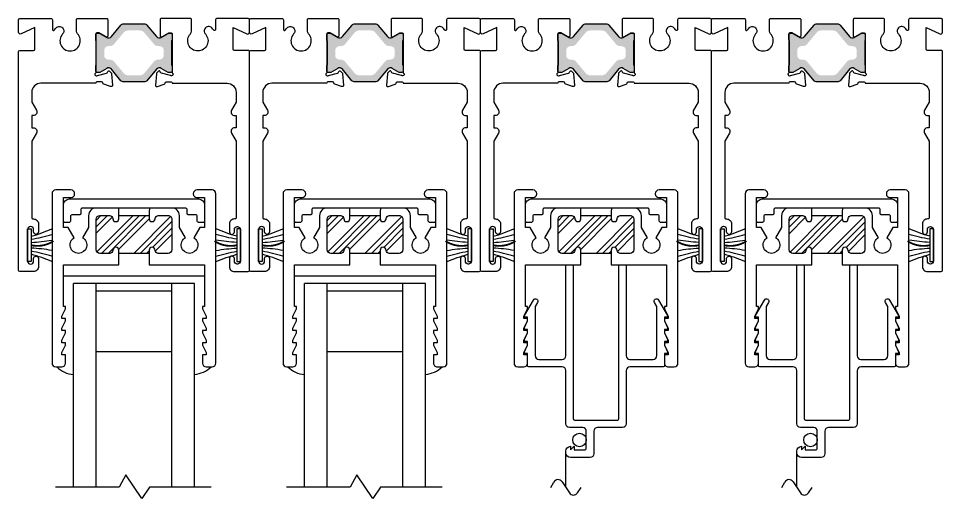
# Model space of a CAD drawing. Extents: x -13.5 to 40.2, y -9.9 to 28.
# Drawn here: x -11.26 to -3.62, y 17.75 to 21.71 of the extents above; entities that cross this region are included whole.
import ezdxf

# ---------------------------------------------------------------- set-up
doc = ezdxf.new("R2010")
doc.units = 0
doc.header["$LTSCALE"] = 0.25
doc.header["$MEASUREMENT"] = 0
doc.layers.get('0').update_dxf_attribs({"linetype": 'CONTINUOUS'})
for name, color, linetype in [('ELEV_FRAME', 1, 'CONTINUOUS'), ('GEOMETRY', 7, 'CONTINUOUS'), ('GLASS-VINYL', 7, 'CONTINUOUS'), ('SASH', 5, 'CONTINUOUS'), ('SEAL', 7, 'CONTINUOUS'), ('VENT', 5, 'CONTINUOUS')]:
    doc.layers.add(name, color=color, linetype=linetype)
doc.styles.get("Standard").update_dxf_attribs({"font": 'simplex.shx'})

# ---------------------------------------------------------------- blocks, each defined once
blk = doc.blocks.new('RALE-SREADER')
at = {"layer": 'GEOMETRY', "color": 1}
blk.add_lwpolyline([(0.1350000000000016, -0.08000000000000185), (0.0699999437849872, -0.08000000000000185, 0.414213562373095), (0.05999994378498741, -0.09000000000000341), (0.05999994378498741, -0.1330000000000027, -0.414213562373095), (0.04999994378498762, -0.1430000000000042), (0.009999999999999787, -0.1430000000000042, -0.414213562373095), (0, -0.1330000000000027), (0, 0, -0.414213562373095), (0.05000000000000071, 0.05000000000000071), (1.115999999999996, 0.05000000000000071, -0.414213562373095), (1.165999999999997, 0), (1.165999999999997, -0.1330000000000027, -0.414213562373095), (1.155999999999997, -0.1430000000000042), (1.116000056215002, -0.1430000000000042, -0.414213562373095), (1.106000056215002, -0.1330000000000027), (1.106000056215002, -0.09000000000000341, 0.414213562373095), (1.096000056215003, -0.08000000000000185), (1.030999999999993, -0.08000000000000185, -0.414213562373095), (1.020999999999994, -0.07000000000000028), (1.020999999999994, -0.03499999999999659, 0.414213562373095), (1.010999999999994, -0.02499999999999858), (0.1549999999999994, -0.02499999999999858, 0.414213562373114), (0.1449999999999996, -0.03499999999999659), (0.1450000000000014, -0.07000000000000028, -0.4142135623731137)], format="xyb", close=True, dxfattribs=at)
blk = doc.blocks.new('3075 TOP RAIL')
h = blk.add_hatch()
h.set_pattern_fill('ANSI34', scale=0.3, style=0)
h.set_pattern_definition([(45, (-1.251662558961418, -5.860402020932271), (-0.1590990257669732, 0.1590990257669732), []), (45, (-1.198629550461418, -5.860402020932271), (-0.1590990257669732, 0.1590990257669732), []), (45, (-1.145596541661418, -5.860402020932271), (-0.1590990257669732, 0.1590990257669732), []), (45, (-1.092563533161418, -5.860402020932271), (-0.1590990257669732, 0.1590990257669732), [])])
h.paths.add_polyline_path([(-0.1250000000000089, 0.3119999999999941), (-0.1250000000000089, 0.2859999999999969, -0.4142135623731111), (-0.1489999999999956, 0.261999999999996), (-0.1510000000000051, 0.261999999999996, -0.4142135623730841), (-0.175000000000006, 0.2859999999999969), (-0.175000000000006, 0.2869999999999875, 0.414213562373095), (-0.2000000000000117, 0.3119999999999932), (-0.2820000000000054, 0.3119999999999932, 0.414213562373095), (-0.3130000000000113, 0.2810000000000015), (-0.3130000000000113, 0.03100000000000147, 0.4142135623730826), (-0.2820000000000054, -4.440892098500626e-15), (-0.2000000000000117, -4.440892098500626e-15, 0.4142135623732927), (-0.174999999999935, 0.02500000000001901, -0.4142135623728921), (-0.1499999999999435, 0.04999999999999272), (-0.1489999999999956, 0.04999999999999272, -0.4142135623730841), (-0.1250000000000089, 0.02599999999999181), (-0.1250000000000058, 0), (0.1249999999999911, 0), (0.1249999999999911, 0.02599999999999181, -0.414213562373095), (0.148999999999992, 0.04999999999999272), (0.1499999999999257, 0.04999999999999272, -0.4142135623732928), (0.1749999999999883, 0.02499999999998437, 0.4142135623728765), (0.199999999999994, -4.440892098500626e-15), (0.2819999999999876, -4.440892098500626e-15, 0.4142135623730866), (0.3129999999999935, 0.03100000000000147), (0.3129999999999935, 0.2810000000000015, 0.4142135623730951), (0.2819999999999876, 0.3119999999999932), (0.199999999999994, 0.3119999999999932, 0.4142135623730951), (0.1749999999999883, 0.2870000000000017), (0.1749999999999883, 0.2859999999999969, -0.414213562373095), (0.1509999999999874, 0.261999999999996), (0.148999999999992, 0.261999999999996, -0.4142135623731057), (0.1249999999999911, 0.2859999999999969), (0.1249999999999911, 0.3119999999999941)])
at = {"color": 7}
for p, q in [((-0.1250000000000053, 0.3119999999999941), (0.1249999999999956, 0.3119999999999941)), ((0.1249999999999982, 0), (-0.1249999999999982, 0))]:
    blk.add_line(p, q, dxfattribs=at)
for points in [[(-0.1489999999999956, 0.04999999999999272), (-0.1499999999999435, 0.04999999999999272, 0.4142135623731003), (-0.174999999999935, 0.02500000000000124, -0.4142135623730846), (-0.2000000000000117, -4.440892098500626e-15), (-0.2820000000000054, -4.440892098500626e-15, -0.4142135623730825), (-0.3130000000000113, 0.03100000000000147), (-0.3130000000000113, 0.2810000000000015, -0.414213562373095), (-0.2820000000000054, 0.3119999999999932), (-0.2000000000000117, 0.3119999999999932, -0.414213562373095), (-0.175000000000006, 0.2869999999999875), (-0.175000000000006, 0.2859999999999969, 0.4142135623730841), (-0.1510000000000051, 0.261999999999996), (-0.1489999999999956, 0.261999999999996, 0.4142135623731111), (-0.1250000000000089, 0.2859999999999969), (-0.1250000000000089, 0.3429999999999849), (-0.1260436310120898, 0.3739999999999908), (-0.1560000000000006, 0.3739999999999908), (-0.3130000000000113, 0.3739999999999908, 0.4142135623730971), (-0.3750000000000089, 0.3119999999999932), (-0.3750000000000089, 0.2144922678357757), (-0.4245000000000037, 0.1287557528611059, -3.732050807568894), (-0.4935000000000063, 0.1287557528611059), (-0.543000000000001, 0.2144922678357757), (-0.5830000000000073, 0.2144922678357757), (-0.5830000000000073, 0.4609999999999799), (-0.5190000000000001, 0.4609999999999799, 0.414213562373095), (-0.4900000000000038, 0.4899999999999762), (-0.4900000000000038, 0.4919999999999858, 0.4142135623730992), (-0.5210000000000097, 0.5229999999999917), (-0.6460000000000097, 0.5229999999999917, 0.4142135623730909), (-0.6770000000000156, 0.4919999999999858), (-0.6770000000000156, -0.9060000000000104, 0.4142135623730909), (-0.6460000000000097, -0.9370000000000163), (-0.5959999999999983, -0.9370000000000163, 0.4142135623730992), (-0.5650000000000066, -0.9060000000000104), (-0.5650000000000066, -0.8370000000000077), (-0.5950000000000077, -0.8370000000000077), (-0.5950000000000077, -0.8170000000000117), (-0.5650000000000066, -0.7570000000000094), (-0.5650000000000066, -0.7369999999999992), (-0.5950000000000077, -0.7369999999999992), (-0.5950000000000077, -0.7170000000000174), (-0.5650000000000066, -0.6570000000000151), (-0.5650000000000066, -0.6370000000000049), (-0.5950000000000077, -0.6370000000000049), (-0.5950000000000077, -0.6170000000000089), (-0.5650000000000066, -0.5570000000000208), (-0.5650000000000066, -0.5370000000000106), (-0.5950000000000077, -0.5370000000000106), (-0.5950000000000077, -0.5170000000000146), (-0.5650000000000066, -0.4570000000000123), (-0.5650000000000066, -0.4370000000000163), (-0.5830000000000073, -0.4370000000000163), (-0.5830000000000073, -0.09400000000001274), (-0.1249999999999947, -0.09400000000001274), (-0.1250000000000089, 0.02599999999999181, 0.4142135623730841)], [(0.5829999999999895, -0.4370000000000163), (0.565000000000003, -0.4370000000000163), (0.565000000000003, -0.4570000000000123), (0.59499999999999, -0.5170000000000146), (0.59499999999999, -0.5370000000000106), (0.565000000000003, -0.5370000000000106), (0.565000000000003, -0.5570000000000208), (0.59499999999999, -0.6170000000000089), (0.59499999999999, -0.6370000000000049), (0.565000000000003, -0.6370000000000049), (0.565000000000003, -0.6570000000000151), (0.59499999999999, -0.7170000000000174), (0.59499999999999, -0.7369999999999992), (0.565000000000003, -0.7369999999999992), (0.565000000000003, -0.7570000000000094), (0.59499999999999, -0.8170000000000117), (0.59499999999999, -0.8370000000000077), (0.565000000000003, -0.8370000000000077), (0.565000000000003, -0.9060000000000104, 0.4142135623731035), (0.5959999999999948, -0.9370000000000163), (0.6459999999999919, -0.9370000000000163, 0.414213562373095), (0.6769999999999978, -0.9060000000000104), (0.6769999999999978, 0.4919999999999858, 0.414213562373095), (0.6459999999999919, 0.5229999999999917), (0.5209999999999919, 0.5229999999999917, 0.414213562373095), (0.489999999999986, 0.4919999999999858), (0.489999999999986, 0.4899999999999762, 0.414213562373095), (0.5189999999999966, 0.4609999999999799), (0.5830000000000037, 0.4609999999999799), (0.5830000000000037, 0.2144922678357615), (0.5429999999999833, 0.2144922678357615), (0.4934999999999885, 0.1287557528611059, -3.732050807568821), (0.4245000000000001, 0.1287557528611059), (0.3749999999999911, 0.2144922678357615), (0.3750000000000053, 0.3119999999999932, 0.414213562373095), (0.3129999999999935, 0.3739999999999908), (0.1559999999999828, 0.3739999999999908), (0.1269563689878961, 0.3739999999999908), (0.1249999999999911, 0.3429999999999849), (0.1249999999999911, 0.2859999999999969, 0.4142135623731058), (0.148999999999992, 0.261999999999996), (0.1509999999999874, 0.261999999999996, 0.414213562373095), (0.1749999999999883, 0.2859999999999969), (0.1749999999999883, 0.2870000000000017, -0.4142135623730951), (0.199999999999994, 0.3119999999999932), (0.2819999999999876, 0.3119999999999932, -0.414213562373095), (0.3129999999999935, 0.2810000000000015), (0.3129999999999935, 0.03100000000000147, -0.4142135623730867), (0.2819999999999876, -4.440892098500626e-15), (0.199999999999994, -4.440892098500626e-15, -0.4142135623730741), (0.1749999999999883, 0.02500000000000124, 0.414213562373095), (0.1499999999999257, 0.04999999999999272), (0.148999999999992, 0.04999999999999272, 0.414213562373095), (0.1249999999999911, 0.02599999999999181), (0.1249999999999911, -0.09400000000001274), (0.5829999999999895, -0.09400000000001274)]]:
    blk.add_lwpolyline(points, format="xyb", close=True)
blk.add_blockref('RALE-SREADER', (-0.5830000000000014, 0.3989999999999894))
blk = doc.blocks.new('3700-HEAD')
h = blk.add_hatch(color=7)
h.dxf.hatch_style = 1
h.paths.add_polyline_path([(1.061323822707466, 2.023597012678121, 0.2216939749053061), (1.038181697357621, 2.034388326019556), (0.8698183026422341, 2.034388326033383, 0.2216939749477652), (0.8466761772876888, 2.023597012692103), (0.7671756660738587, 1.928852497345824, -0.3639701495044677), (0.7289284971606492, 1.922108587029352), (0.671135002898609, 1.95547585547515, 0.1316530883047572), (0.665193685764665, 1.957067833998241), (0.6509259952622444, 1.957067842606301, 0.4142135623734786), (0.6390402913835396, 1.945182138727604), (0.639040300709304, 1.902186165045539, 0.2361684266067066), (0.6430047285520786, 1.894253535861441), (0.6430047285521212, 1.694340671317565, 0.2360679758690442), (0.639040299991585, 1.68641181413525), (0.6390403319993283, 1.643425343938928, 0.4148935497402233), (0.6509228864571953, 1.631515177256421), (0.6651936857648179, 1.631515177256336, 0.1316530883072195), (0.6711350028987858, 1.63310715577942), (0.7289284971605714, 1.666474424225281, -0.3639701495044445), (0.7671756660737955, 1.659730513908914), (0.8466667827400511, 1.564997194489378, 0.2216939749481582), (0.8698089081001172, 1.554205881145624), (1.038191091903486, 1.554205881160176, 0.2216939749024542), (1.061333217252915, 1.564997194501385), (1.140824333909341, 1.659730513908935, -0.3639701495039926), (1.179071502822537, 1.666474424225272), (1.236864997084335, 1.633107155779419, 0.1316530883071739), (1.242806314218301, 1.631515177256336), (1.25707711352592, 1.631515177256421, 0.4142135623712521), (1.26895969999152, 1.643397763722088), (1.26895969925598, 1.686407995726146, 0.2361696624906552), (1.264995271430998, 1.694340671317565), (1.26499527143104, 1.894253535861441, 0.2360679758693688), (1.268959699991598, 1.902182393043775), (1.268959671265475, 1.945152348077763, 0.4149478693164335), (1.257074004720864, 1.957067842606301), (1.2428063070494, 1.957067833998239, 0.1316529348603328), (1.236864997084471, 1.955475855475128), (1.179071502822509, 1.922108587029087, -0.3639701495061961), (1.140824333909447, 1.928852497345507)])
h.paths.add_polyline_path([(1.038444306955399, 1.962400445695025), (1.11881749071998, 1.866614573143527, 0.2216957980130405), (1.155005399299135, 1.849739778885586), (1.164129147798731, 1.849739778885543, -0.4183011198049396), (1.200126360585996, 1.814240745641161), (1.200126360585989, 1.774353461537878, -0.4101377853229674), (1.165118612382249, 1.738854428293468), (1.155005399299135, 1.738854428293421, 0.2216957980129486), (1.11881749071999, 1.721979634035492), (1.038444306955409, 1.626193761483995, -0.2216957979907951), (1.00225639838026, 1.609318967226053), (0.9057436007276616, 1.609318967217868, -0.2216957994918876), (0.8695556919758606, 1.626193761676759), (0.7891825094485665, 1.72197963383441, 0.2216957994703745), (0.7529946007006956, 1.738854428293421), (0.74387091065344, 1.738854428293463, -0.4183016036190713), (0.7078736393971274, 1.774353460722939), (0.7078736393971276, 1.814240746456031, -0.410137763308783), (0.7428813849250437, 1.849739779663157), (0.7529945970683684, 1.849739778885586, 0.2216958196371139), (0.7891825094484669, 1.866614573344478), (0.8695556919758711, 1.96240044550226, -0.2216957994916689), (0.9057436007276386, 1.979275239961139), (1.002256398380237, 1.979275239952954, -0.2216957979908316)], flags=16)
for points in [[(0.1099999999999852, 1.387784609690833), (0.1479807621135194, 1.321999999999996, -0.5773502691896187), (0.1219999999999857, 1.277000000000008), (0.1099999999999852, 1.277000000000008), (0.1099999999999852, 1.177000000000014), (0.1219999999999857, 1.177000000000014, -0.5773502691896415), (0.1479807621135194, 1.131999999999998), (0.1099999999999852, 1.066215390309161), (0.1099999999999852, 0.4340000000000117, 0.4142135623733031), (0.1199999999999761, 0.4240000000000137), (0.1249999999999716, 0.4240000000000137, -0.4142135623734072), (0.1649999999999778, 0.3840000000000146), (0.1649999999999778, 0.3170000000000073, -0.414213562373095), (0.1449999999999818, 0.2970000000000113), (0.1444999999999794, 0.2970000000000113, -0.414213562373095), (0.1249999999999858, 0.3165000000000049), (0.1249999999999716, 0.3375000000000128, 0.4142135623728402), (0.1004999999999825, 0.362000000000009), (0.09949999999997772, 0.3620000000000161, 0.4142135623729252), (0.07499999999998863, 0.3375000000000057), (0.07499999999998863, 0.07650000000001, 0.4142135623729252), (0.09949999999997772, 0.05200000000000671), (0.1004999999999825, 0.05200000000001381, 0.4142135623729252), (0.1249999999999716, 0.07650000000001), (0.1249999999999716, 0.0975000000000179, -0.4142135623732017), (0.1444999999999794, 0.1170000000000044), (0.1454999999999842, 0.1170000000000258, -0.4142135623727748), (0.1649999999999636, 0.0975000000000108), (0.1649999999999778, 0.03000000000000824, -0.4142135623731991), (0.1249999999999716, -0.0099999999999838), (0.009999999999990905, -0.0099999999999838, -0.4142135623726788), (0, 0), (-2.842170943040401e-14, 1.805000000000021, -0.414213562373095), (0.009999999999976694, 1.814999999999998), (0.1249999999999716, 1.815000000000012, 0.4142135623726788), (0.1349999999999625, 1.825000000000031), (0.1349999999999767, 2.003000000000029), (0.02267276954174235, 1.951457849311666, -0.5466243487296897), (-1.4210854715202e-14, 1.966000000000022), (-2.842170943040401e-14, 2.068000000000026, -0.4142135623728869), (0.00999999999995893, 2.078000000000017), (0.2696105213601463, 2.078000000000003, -0.4142135623737194), (0.2796105213601514, 2.067999999999998), (0.2796105213601514, 1.98953418700863, 0.7339412723535294), (0.2978126321386263, 1.983813577008092, -0.03403474851669917), (0.3111879232939394, 2.000453448331555, -0.5057320743497256), (0.3688254908899715, 1.994043740433881), (0.3693494192751494, 1.993136269851206, -0.3275382217185182), (0.3646964847253251, 1.950795388895827, 0.652777520668035), (0.426585771360191, 1.810000000000045, 0.6600274602027022), (0.4873113362390065, 1.952037968349613, -0.1930386204602389), (0.478999037981449, 1.972765814188746), (0.478999037981449, 2.068000000000008, -0.4142135623731341), (0.4889990379814506, 2.078000000000008), (0.7273387152418813, 2.078000000000003, -0.4142135623735113), (0.7373387152418793, 2.067999999999989), (0.737338715241652, 1.932502119615666, -0.5855240683165699), (0.7253633531343304, 1.925781859821829), (0.6655931390299124, 1.959265754330705, 0.1378721067450506), (0.6594400428837481, 1.960995311654974), (0.6507324371330334, 1.960995311655187, 0.4142135623732712), (0.638922490118393, 1.949185364640348), (0.6389224901184924, 1.635655061886915, -0.2134217652852489), (0.6349858411131528, 1.626852447107687, 0.6885002580720195), (0.6428591391229794, 1.606239885314388), (0.6491776281125432, 1.606239885314174, 0.06554346281316337), (0.6522342673213508, 1.60664229950067), (0.7280610674315575, 1.626960029354713, 0.2679491924334644), (0.7364119610508943, 1.635310922974675), (0.7376069913660395, 1.639770836826422, -0.577350269187636), (0.7507792756648719, 1.643300339766704), (0.765098957401154, 1.628980658030677, -0.1763269807095989), (0.7685130703828555, 1.621659069114465), (0.7766602648774814, 1.528536209919572, -0.548618786623735), (0.7608560185060789, 1.516409185153627), (0.7053164651803634, 1.536623929389002, -0.2637246696262264), (0.6977589915646298, 1.545487575343294, 0.3595082375527455), (0.6861622781778216, 1.555063448250385), (0.6507324371330334, 1.555063448250614, 0.4142135623732713), (0.6389224901181656, 1.543253501235775), (0.1849999999999739, 1.543253501235704, 0.4142135623731504), (0.1099999999999994, 1.468253501235772), (0.1099999999999994, 1.388038110926594)], [(1.797999999999988, 1.387784609690833), (1.760019237886453, 1.321999999999996, 0.5773502691896187), (1.785999999999987, 1.277000000000008), (1.797999999999988, 1.277000000000008), (1.797999999999988, 1.177000000000014), (1.785999999999987, 1.177000000000014, 0.5773502691896415), (1.760019237886453, 1.131999999999998), (1.797999999999988, 1.066215390309161), (1.797999999999988, 0.4340000000000117, -0.4142135623733031), (1.787999999999997, 0.4240000000000137), (1.783000000000001, 0.4240000000000137, 0.4142135623734072), (1.742999999999995, 0.3840000000000146), (1.742999999999995, 0.3170000000000073, 0.414213562373095), (1.762999999999991, 0.2970000000000113), (1.763499999999993, 0.2970000000000113, 0.414213562373095), (1.782999999999987, 0.3165000000000049), (1.783000000000001, 0.3375000000000128, -0.4142135623728402), (1.80749999999999, 0.362000000000009), (1.808499999999995, 0.3620000000000161, -0.4142135623729252), (1.832999999999984, 0.3375000000000057), (1.832999999999984, 0.07650000000001, -0.4142135623729252), (1.808499999999995, 0.05200000000000671), (1.80749999999999, 0.05200000000001381, -0.4142135623729252), (1.783000000000001, 0.07650000000001), (1.783000000000001, 0.0975000000000179, 0.4142135623732017), (1.763499999999993, 0.1170000000000044), (1.762499999999989, 0.1170000000000258, 0.4142135623727748), (1.743000000000009, 0.0975000000000108), (1.742999999999995, 0.03000000000000824, 0.4142135623731991), (1.783000000000001, -0.0099999999999838), (1.897999999999982, -0.0099999999999838, 0.4142135623726788), (1.907999999999973, 0), (1.908000000000001, 1.805000000000021, 0.414213562373095), (1.897999999999996, 1.814999999999998), (1.783000000000001, 1.815000000000012, -0.4142135623726788), (1.77300000000001, 1.825000000000031), (1.772999999999996, 2.003000000000029), (1.88532723045823, 1.951457849311666, 0.5466243487296897), (1.907999999999987, 1.966000000000022), (1.908000000000001, 2.068000000000026, 0.4142135623728869), (1.898000000000014, 2.078000000000017), (1.638389478639827, 2.078000000000003, 0.4142135623737194), (1.628389478639821, 2.067999999999998), (1.628389478639821, 1.98953418700863, -0.7339412723535294), (1.610187367861347, 1.983813577008092, 0.03403474851669917), (1.596812076706033, 2.000453448331555, 0.5057320743497256), (1.539174509110001, 1.994043740433881), (1.538650580724823, 1.993136269851206, 0.3275382217185182), (1.543303515274648, 1.950795388895827, -0.652777520668035), (1.481414228639782, 1.810000000000045, -0.6600274602027022), (1.420688663760966, 1.952037968349613, 0.1930386204602389), (1.429000962018524, 1.972765814188746), (1.429000962018524, 2.068000000000008, 0.4142135623731341), (1.419000962018522, 2.078000000000008), (1.180661284758092, 2.078000000000003, 0.4142135623735113), (1.170661284758094, 2.067999999999989), (1.170661284758321, 1.932502119615666, 0.5855240683165699), (1.182636646865642, 1.925781859821829), (1.24240686097006, 1.959265754330705, -0.1378721067450506), (1.248559957116225, 1.960995311654974), (1.257267562866939, 1.960995311655187, -0.4142135623732712), (1.26907750988158, 1.949185364640348), (1.26907750988148, 1.635655061886915, 0.2134217652852489), (1.27301415888682, 1.626852447107687, -0.6885002580720195), (1.265140860876993, 1.606239885314388), (1.25882237188743, 1.606239885314174, -0.06554346281316337), (1.255765732678622, 1.60664229950067), (1.179938932568415, 1.626960029354713, -0.2679491924334644), (1.171588038949078, 1.635310922974675), (1.170393008633933, 1.639770836826422, 0.577350269187636), (1.157220724335101, 1.643300339766704), (1.142901042598819, 1.628980658030677, 0.1763269807095989), (1.139486929617117, 1.621659069114465), (1.131339735122491, 1.528536209919572, 0.548618786623735), (1.147143981493894, 1.516409185153627), (1.202683534819609, 1.536623929389002, 0.2637246696262264), (1.210241008435343, 1.545487575343294, -0.3595082375527455), (1.221837721822151, 1.555063448250385), (1.257267562866939, 1.555063448250614, -0.4142135623732713), (1.269077509881807, 1.543253501235775), (1.722999999999999, 1.543253501235704, -0.4142135623731504), (1.797999999999973, 1.468253501235772), (1.797999999999973, 1.388038110926594)]]:
    blk.add_lwpolyline(points, format="xyb")
at = {"color": 7}
blk.add_lwpolyline([(0.7289284971606591, 1.922108587029346, 0.3639701495037725), (0.7671756660738183, 1.928852497345776), (0.8466761772877192, 2.023597012692139, -0.2216939749458995), (0.8698183026420665, 2.034388326033383), (1.038181697357906, 2.034388326019556, -0.2216939749019481), (1.061323822707401, 2.023597012678199), (1.140824333909471, 1.928852497345478, 0.363970149503774), (1.179071502822318, 1.922108587028976), (1.236864997084602, 1.955475855475203, -0.1316530883066159), (1.242806314218647, 1.957067833998241), (1.257059699991522, 1.957067833998256, -0.4142135623726596), (1.268959699991534, 1.945196443456968), (1.268959699991598, 1.90218239304382, -0.23606797587055), (1.26499527143104, 1.894253535861441), (1.264995271430998, 1.694340671317565, -0.2360679758707013), (1.268959699991534, 1.686411814135187), (1.26895969999152, 1.643397763722039, -0.41421356237292), (1.257077113525803, 1.631515177256421), (1.242806314218647, 1.631515177256336, -0.1316530883065768), (1.236864997084659, 1.633107155779232), (1.17907150282246, 1.666474424225317, 0.3639701495037401), (1.1408243339093, 1.659730513908887), (1.061333217252944, 1.564997194501419, -0.2216939749019308), (1.038191091903592, 1.554205881160176), (0.869808908079527, 1.554205881145624, -0.2216939749053818), (0.846666782729983, 1.564997194501377), (0.7671756660738183, 1.659730513908887, 0.3639701495038271), (0.7289284971606591, 1.666474424225331), (0.6711350028984597, 1.633107155779232, -0.1316530883065768), (0.6651936857644714, 1.631515177256336), (0.650922886457316, 1.631515177256421, -0.41421356237292), (0.6390402999915921, 1.643397763722039), (0.639040299991585, 1.686411814135187, -0.2360679758707014), (0.6430047285521212, 1.694340671317565), (0.6430047285520786, 1.894253535861441, -0.2360679758705498), (0.639040299991521, 1.90218239304382), (0.639040299991585, 1.945196443456968, -0.4142135623726595), (0.650940299991575, 1.957067833998256), (0.6651936857644714, 1.957067833998241, -0.1316530883066175), (0.6711350028985166, 1.955475855475203)], format="xyb", close=True, dxfattribs=at)
blk = doc.blocks.new('*U63')
for centre, radius, start, end in [((-0.3363546849529077, 1.374598471469489), 1.351062180895752, 285.7333345206379, 293.4368222990366), ((-0.2136054874142229, 1.458218265125339), 1.429724515284346, 279.8102808079562, 286.8579121550302), ((-0.03791698734263473, 1.393678669770483), 1.371857557905364, 272.8377203361977, 280.0301119370516), ((-0.03791698734261956, -1.393678669770489), 1.371857557905368, 79.96988806294897, 87.16227966380285), ((-0.2136054874141977, -1.458218265125351), 1.42972451528435, 73.1420878449705, 80.18971919204465), ((-0.3363546849528968, -1.374598471469491), 1.35106218089575, 66.56317770096372, 74.26666547936263)]:
    blk.add_arc(centre, radius, start, end)
at = {"layer": 'SEAL'}
blk.add_lwpolyline([(1.759824107611761e-15, -0.1350000000000016), (1.653273178848947e-17, 0.1350000000000016), (0.03000000000000293, 0.1350000000000016), (0.0300000000000029, -0.1350000000000016)], close=True, dxfattribs=at)
at = {"layer": 'SEAL', "const_width": 0.015}
blk.add_lwpolyline([(0.0300000000000058, -6.661338147750939e-16, 0.199044311851115), (0.2141162525664099, 0.034249640094693)], format="xyb", dxfattribs=at)
at = {"flags": 9}
for tag, p in [('FLEETWOOD_PART_#', (-0.0005562457240841923, -0.2486722113120052)), ('MANUFACTURER_PART_#', (8.517492267046123e-16, -0.1988058451557535))]:
    blk.add_attdef(tag, p, '', height=0.03125, dxfattribs=at)
blk = doc.blocks.new('3766 SCREEN ADAPTER')
blk.add_line((0.2500093292408938, 1.836319322575618), (0.2500000000000046, 1.544000000000141))
blk.add_lwpolyline([(0.2099999999997913, 1.52800000000015), (0.1799999999997902, 1.498000000000135), (0.1799999999997902, 1.52800000000015), (0.08999999999979744, 1.52800000000015, 0.4142135623731015), (0.07999999999979587, 1.51800000000015), (0.07999999999979582, 1.373000000000149, 0.414213562373095), (0.109999999999797, 1.343000000000148), (0.2200000000000024, 1.343000000000148, -0.414213562373095), (0.2500000000000036, 1.313000000000148), (0.2500000000000034, 0.8730000000001471, 0.414213562373095), (0.2800000000000046, 0.8430000000001477), (0.5549999999987739, 0.8430000000001476, -0.414213562373095), (0.564999999998779, 0.8330000000001425), (0.5649999999987789, 0.7330000000001482), (0.5899999999987846, 0.7330000000001482), (0.5899999999987846, 0.7180000000001476), (0.5649999999987789, 0.6630000000001408), (0.5649999999987789, 0.6330000000001468), (0.5899999999987846, 0.6330000000001468), (0.5899999999987846, 0.6180000000001462), (0.5649999999987789, 0.5630000000001465), (0.5649999999987789, 0.5330000000001454), (0.5899999999987846, 0.5330000000001454), (0.5899999999987846, 0.5180000000001448), (0.5649999999987789, 0.4630000000001522), (0.5649999999987788, 0.433000000000151), (0.5899999999987845, 0.433000000000151), (0.5899999999987845, 0.4180000000001505), (0.5166765158116992, 0.291000000000141, -0.9999999999999997), (0.4820354996603161, 0.3110000000001441), (0.5016602540366112, 0.3449910716659608, 0.1316524975873982), (0.502999999998767, 0.3499910716659634), (0.5029999999987671, 0.7500000000001441, 0.414213562373095), (0.4719999999987755, 0.7810000000001429), (0.2800000000000045, 0.781000000000143, 0.414213562373095), (0.2500000000000034, 0.7510000000001437), (0.2500000000000031, 3.522437333133843e-16), (0.1880000000000019, 3.75021411494481e-16), (0.1880000000000024, 1.271000000000149, 0.414213562373108), (0.1780000000000008, 1.281000000000148), (-0.1779999999999973, 1.281000000000147, 0.414213562373095), (-0.1879999999999988, 1.271000000000149), (-0.1879999999999958, 5.131570082056443e-16), (-0.2499999999999969, 5.359346863867409e-16), (-0.2499999999999966, 0.7510000000001403, 0.4142135623730908), (-0.2799999999999978, 0.7810000000001397), (-0.4720000000012272, 0.7810000000001434, 0.414213562373095), (-0.5030000000012331, 0.7500000000001446), (-0.5030000000012332, 0.3499910716659637, 0.1316524975873955), (-0.5016602540390774, 0.3449910716659612), (-0.4820354996627682, 0.3110000000001444, -0.9999999999999999), (-0.516676515814137, 0.2910000000001413), (-0.5900000000012223, 0.4180000000001509), (-0.5900000000012223, 0.4330000000001515), (-0.5650000000012166, 0.4330000000001515), (-0.5650000000012165, 0.4630000000001455), (-0.5900000000012222, 0.5180000000001452), (-0.5900000000012222, 0.5330000000001458), (-0.5650000000012165, 0.5330000000001458), (-0.5650000000012165, 0.5630000000001469), (-0.5900000000012222, 0.6180000000001467), (-0.5900000000012222, 0.6330000000001472), (-0.5650000000012165, 0.6330000000001401), (-0.5650000000012165, 0.6630000000001413), (-0.5900000000012222, 0.7180000000001481), (-0.5900000000012222, 0.7330000000001486), (-0.5650000000012165, 0.7330000000001486), (-0.5650000000012164, 0.833000000000143, -0.4142135623730951), (-0.5550000000012255, 0.8430000000001481), (-0.2799999999999977, 0.843000000000148, 0.4142135623730929), (-0.2499999999999966, 0.8730000000001491), (-0.2499999999999964, 1.313000000000147, -0.4142135623730908), (-0.2199999999999988, 1.343000000000146), (-0.01200000000020294, 1.343000000000148, 0.4142135623730929), (0.01799999999979466, 1.373000000000149), (0.01799999999979473, 1.56000000000015, -0.4142135623730972), (0.04799999999979587, 1.59000000000015), (0.2100000000000045, 1.590000000000148, -0.4142135623730919), (0.2500000000000037, 1.550000000000149), (0.2500000000000037, 1.538000000000134, -0.4142135623497887), (0.2100000000031877, 1.498000000000135)], format="xyb", close=True)
blk.add_circle((0.1362716369448665, 1.445500000000151), 0.05627163694506976)

msp = doc.modelspace()

# ---------------------------------------------------------------- linework, layer by layer
at = {"layer": 'GLASS-VINYL'}
for p, q in [((-9.7189516340412, 19.58359675758661), (-10.88495163404121, 19.58359675758661)), ((-7.810951634041207, 19.58359675758587), (-8.976951634041217, 19.58359675758587)), ((-10.80198799932213, 17.84077743501098), (-10.80198799932212, 19.52159675758661)), ((-9.801987999322119, 19.52159675758661), (-10.80198799932212, 19.52159675758661)), ((-10.61448799932213, 17.84077743501098), (-10.61448799932212, 19.52159675758661)), ((-9.989487999322133, 17.84077743501098), (-9.989487999322119, 19.52159675758661)), ((-9.801987999322133, 17.84077743501098), (-9.801987999322119, 19.52159675758661)), ((-8.893987999322139, 17.84077743501024), (-8.893987999322125, 19.52159675758588)), ((-7.893987999322126, 19.52159675758588), (-8.893987999322125, 19.52159675758588)), ((-8.706487999322139, 17.84077743501024), (-8.706487999322125, 19.52159675758588)), ((-8.081487999322139, 17.84077743501024), (-8.081487999322125, 19.52159675758588)), ((-7.89398799932214, 17.84077743501024), (-7.893987999322126, 19.52159675758588)), ((-9.989487999322119, 19.45959675758662), (-10.61448799932212, 19.45959675758662)), ((-8.081487999322125, 19.45959675758588), (-8.706487999322125, 19.45959675758588)), ((-9.989487999322119, 18.95859675758661), (-10.61448799932212, 18.95859675758661)), ((-8.081487999322125, 18.95859675758587), (-8.706487999322125, 18.95859675758587))]:
    msp.add_line(p, q, dxfattribs=at)
for points in [[(-9.66356508820908, 17.84077743501098), (-10.17391526876045, 17.84077743501098), (-10.23759043432909, 17.74851597875758), (-10.36810347573235, 17.94504336357597), (-10.42391526876045, 17.84077743501098), (-10.95043368791707, 17.84077743501098)], [(-7.755565088209086, 17.84077743501024), (-8.265915268760455, 17.84077743501024), (-8.329590434329095, 17.74851597875685), (-8.460103475732357, 17.94504336357523), (-8.515915268760455, 17.84077743501024), (-9.042433687917072, 17.84077743501024)]]:
    msp.add_lwpolyline(points, dxfattribs=at)
for centre, start, end in [((-10.78363696451072, 18.98849940944486), 224.9356274764868, 265.182256866142), ((-9.818297664069629, 18.99060170071328), 274.2807547195022, 314.2526423149494), ((-8.875636964510722, 18.98849940944412), 224.9356274764868, 265.182256866142), ((-7.910297664069636, 18.99060170071255), 274.2807547195022, 314.2526423149494)]:
    msp.add_arc(centre, 0.2185, start, end, dxfattribs=at)
at = {"layer": 'SASH'}
for p, q in [((-6.859193720774264, 17.83803443232019), (-6.834956066591999, 17.88331449559067)), ((-6.766369046426177, 17.88656612396755), (-6.705552880137609, 17.79498874605293)), ((-4.95119372077427, 17.83803443232019), (-4.926956066592004, 17.88331449559067)), ((-4.858369046426183, 17.88656612396755), (-4.797552880137615, 17.79498874605293)), ((-6.639310643431002, 17.79439683644795), (-6.609193720774264, 17.83803443232019)), ((-4.731310643431008, 17.79439683644795), (-4.70119372077427, 17.83803443232019))]:
    msp.add_line(p, q, dxfattribs=at)
for centre, start, end in [((-6.799690540721286, 17.86443745437489), 33.58797588085341, 151.8406078649795), ((-4.891690540721291, 17.86443745437489), 33.58797588085341, 151.8406078649795), ((-6.6722313858425, 17.81711741564559), 213.5879758808527, 325.3881148629704), ((-4.764231385842506, 17.81711741564559), 213.5879758808527, 325.3881148629704)]:
    msp.add_arc(centre, 0.04, start, end, dxfattribs=at)

# ---------------------------------------------------------------- block references
at = {"layer": 'ELEV_FRAME'}
for p in [(-11.25595163404105, 19.63109675758616), (-9.34795163404105, 19.63109675758614), (-7.439951634041051, 19.63109675758616), (-5.53195163404105, 19.63109675758614)]:
    msp.add_blockref('3700-HEAD', p, dxfattribs=at)
at = {"layer": 'SASH', "rotation": 180}
for p in [(-6.485951634041004, 19.67709675758586), (-4.577951634041013, 19.67709675758586)]:
    msp.add_blockref('3766 SCREEN ADAPTER', p, dxfattribs=at)
at = {"layer": 'SEAL'}
for p in [(-11.18095163404106, 19.83809675758617), (-9.272951634041062, 19.83809675758614), (-7.364951634041065, 19.83809675758614), (-5.456951634041062, 19.83809675758614)]:
    msp.add_blockref('*U63', p, dxfattribs=at)
at = {"layer": 'SEAL', "xscale": -1}
for p in [(-9.422951634041066, 19.83809675758617), (-7.514951634041065, 19.83809675758614), (-5.606951634041065, 19.83809675758617), (-3.698951634041065, 19.83809675758614)]:
    msp.add_blockref('*U63', p, dxfattribs=at)
at = {"layer": 'VENT'}
for p in [(-10.301951634041, 19.77109675758663), (-8.393951634041006, 19.77109675758589), (-6.485951634041001, 19.77109675758663), (-4.577951634041007, 19.77109675758589)]:
    msp.add_blockref('3075 TOP RAIL', p, dxfattribs=at)

doc.saveas('drawing.dxf')
